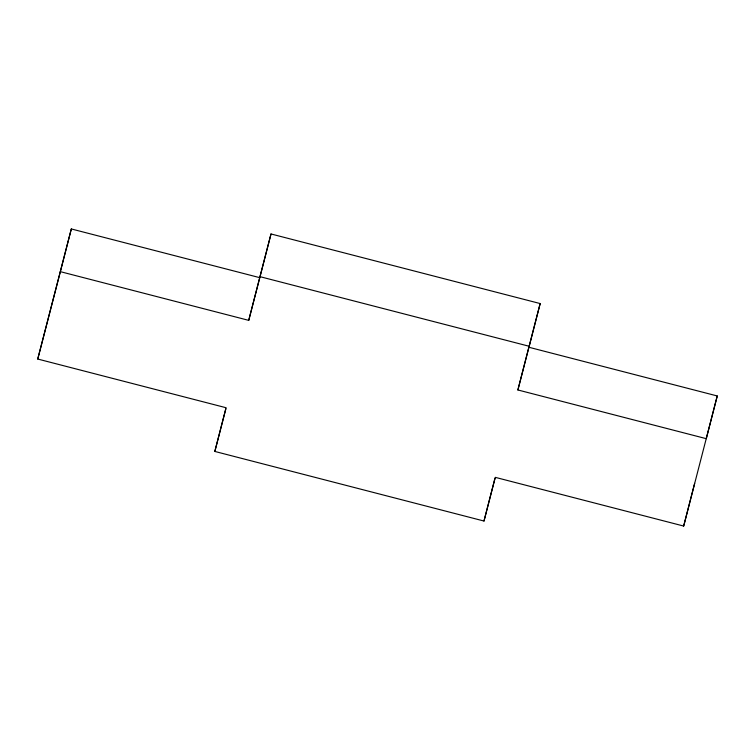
<?xml version="1.0" encoding="UTF-8"?>
<svg xmlns="http://www.w3.org/2000/svg" width="755" height="755" viewBox="0 0 755 755"><rect width="100%" height="100%" fill="white"/><g stroke="black" fill="none" stroke-linecap="round" stroke-linejoin="round"><path stroke-width="1.13" d="M717.25 395.96L706.284 438.674L517.892 389.967L528.868 347.253L717.25 395.96L683.681 526.056L495.289 477.349L483.993 521.035L214.835 451.443L226.132 407.747L37.75 359.04L71.319 228.944L259.711 277.651L248.735 320.365L60.353 271.658L71.319 228.944M214.835 451.443L225.802 408.729M260.041 276.679L271.007 233.965L540.165 303.557L529.198 346.271L260.041 276.679L248.735 320.365M483.993 521.035L494.959 478.321M683.681 526.056L694.647 483.342M37.75 359.04L60.353 271.658M259.711 277.651L271.007 233.965M517.892 389.967L540.165 303.557"/></g></svg>
